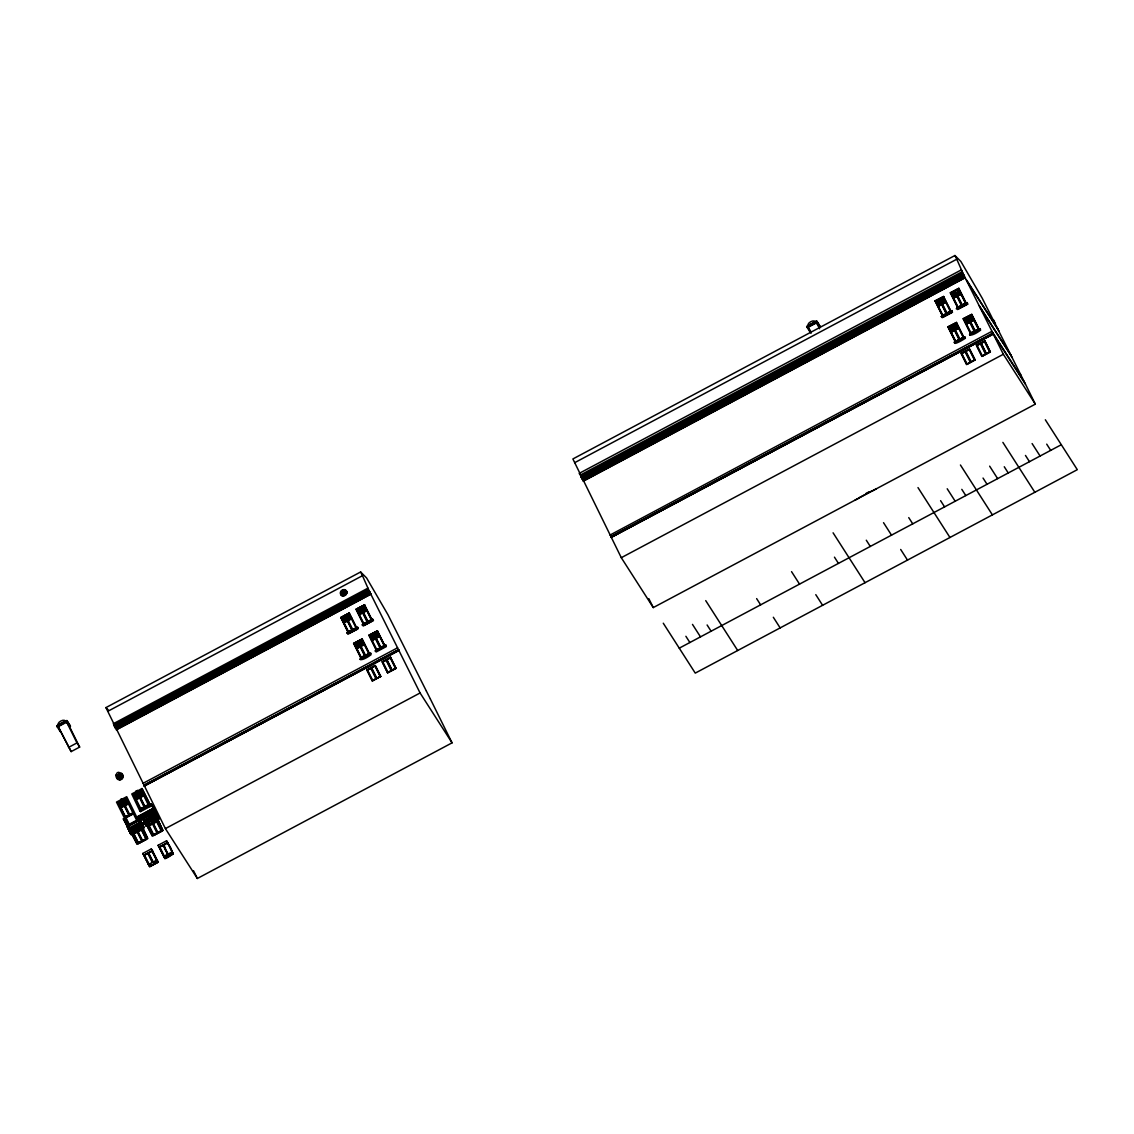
<?xml version="1.0" encoding="UTF-8"?>
<svg xmlns="http://www.w3.org/2000/svg" width="1134" height="1134" viewBox="0 0 1134 1134"><rect width="100%" height="100%" fill="white"/><g stroke="black" fill="none" stroke-linecap="round" stroke-linejoin="round"><path stroke-width="1.5" d="M136.151 791.617L131.785 793.956L139.78 810.853L140.673 809.69L133.188 794.665L141.793 790.313L133.188 794.665M143.834 828.033L140.106 820.619L143.975 827.905M145.521 825.028L146.144 826.19M142.827 819.202L146.158 825.623M156.591 813.999L159.058 819.315M372.264 680.797L380.741 676.417M380.655 676.388L372.335 681.052L366.736 669.811L375.297 665.417L380.826 676.53M395.865 668.337L390.479 657.507L382.328 661.845L387.544 672.66M395.936 668.252L387.53 672.788M966.565 364.34L975.042 359.946M974.956 359.932L966.636 364.595L961.037 353.34L969.598 348.946L975.127 360.073L969.499 349.187L961.349 353.524L966.735 364.354M990.237 351.795L981.831 356.331M130.864 834.326L129.078 829.677M141.367 822.845L143.649 826.799L143.153 826.247M146.031 825.538C142.771 819.698 147.463 827.636 145.109 824.22M362.384 625.117L372.618 619.178L362.129 624.664L362.667 625.288L373.143 619.802L372.618 619.178M375.269 651.086L385.985 645.048M342.822 590.885L342.397 591.027A2.594 2.225 -32.6 0 0 341.291 593.819L341.093 594.329A4.167 2.254 -29.8 0 0 341.717 595.761L344.169 595.804A3.033 1.63 -29.8 0 0 345.714 594.981L347.202 592.841A4.167 2.254 -29.8 0 0 346.579 591.409L345.303 591.14M375.241 650.675L385.858 645.189M941.263 316.599L952.121 310.815M347.316 632.659L357.82 627.286L346.834 632.8L347.373 633.424L357.905 627.811L347.373 633.424M941.277 316.542L951.993 310.56L952.461 312.289L942.241 317.676L941.716 316.825M956.898 308.051C988.862 291.197 934.147 320.171 967.486 303.217L966.919 302.721M357.338 627.315L357.905 627.811M345.019 594.755L342.992 590.701A2.594 2.225 -32.6 0 1 345.827 591.395L346.139 591.991A2.594 2.225 -32.6 0 1 344.977 594.698M121.99 775.188A2.594 2.225 -32.6 0 0 119.169 774.522L120.487 778.718A2.594 2.225 -32.6 0 1 117.709 778.137L117.397 777.527A2.594 2.225 -32.6 0 1 118.517 774.749L118.772 774.706M120.927 778.619L121.14 778.491A2.594 2.225 -32.6 0 0 122.259 775.713L121.948 775.103A2.594 2.225 -32.6 0 0 119.113 774.437M158.944 818.663L157.286 815.7L158.462 818.479M65.942 720.671L57.451 725.193L57.82 725.93L66.311 721.408L65.942 720.671L68.976 725.562L68.607 724.824M815.885 321.319L807.394 325.841L807.762 326.592L816.253 322.07L815.885 321.319L817.671 324.097M67.26 721.281L57.069 726.71L56.7 725.973L66.892 720.544L70.45 726.27L66.892 720.544M817.203 321.943L807.025 327.357L806.657 326.62L816.834 321.191L820.406 326.932L816.834 321.191M58.188 726.667L66.679 722.145L69.344 726.313L79.649 747.079L71.159 751.601L58.188 726.667L71.159 751.601M811.079 333.254L808.131 327.329L816.622 322.807L819.287 326.961M430.396 699.054L452.055 742.855L197.359 878.481L165.394 828.6L105.93 707.602L360.626 571.975L366.58 577.929L387.984 614.784L426.242 690.804M1020.671 374.603L982.285 298.313L960.881 261.472L954.927 255.519L572.883 458.958L621.29 557.701L653.269 607.583L1035.314 404.143L1024.697 382.597M107.773 711.316L362.469 575.689L360.626 571.975M574.725 462.658L956.77 259.218L954.927 255.519M346.054 591.579A2.693 2.311 -32.6 0 0 341.603 591.679A2.693 2.311 -32.6 0 0 343.389 595.279A2.693 2.311 -32.6 0 0 346.054 591.579L341.49 594.23M341.277 593.805L345.927 591.565M68.494 747.434L76.984 742.912L79.649 747.079M113.258 723.776L367.955 588.149M113.783 724.966L368.479 589.354L362.469 575.689M580.736 476.323L962.78 272.883L956.77 259.218M113.882 725.292L368.479 589.354M580.835 476.649L962.78 272.883M114.18 725.888L368.876 590.261L420.09 692.973L452.055 742.855M581.132 477.244L963.177 273.804L992.066 331.525L1024.541 382.3M114.392 726.228L369.089 590.601M581.345 477.584L963.39 274.144M114.534 726.525L369.245 590.899M581.487 477.868L963.546 274.428M114.761 726.851L369.457 591.225M581.699 478.208L963.758 274.768M115.2 727.744L369.897 592.118M582.153 479.101L964.198 275.661M116.249 729.616L370.946 593.989M583.188 480.972L965.247 277.532M340.795 617.534L349.286 613.012L340.795 617.534L348.166 632.375M356.005 609.27L364.567 604.876L356.005 609.27L363.362 624.111M935.026 300.949L943.587 296.555L935.026 300.949L942.467 315.904M950.306 292.813L958.868 288.419L950.306 292.813L957.663 307.654M343.715 622.07L341.532 617.718L344.878 616.017M349.003 613.735L351.129 617.987L347.883 619.859L345.686 615.493L349.116 613.905M358.996 613.933L356.813 609.568L360.13 607.81L362.313 612.162M363.093 611.609L360.981 607.356L364.397 605.769M935.834 301.247L939.179 299.546L941.333 303.841L938.016 305.613L935.834 301.247L939.25 299.659M939.987 299.036L943.403 297.434L939.987 299.036L942.184 303.388L945.43 301.531L943.304 297.278M951.114 293.111L954.459 291.41L956.614 295.705L953.297 297.477L951.114 293.111L954.53 291.523M955.267 290.899L958.627 289.198L960.767 293.493C957.11 298.894 952.163 289.014 958.698 289.298M342.61 619.887L346.026 618.285L342.539 619.731M357.82 611.595L361.307 610.149M362.044 609.525L365.332 607.682L362.086 609.596M936.911 303.416L940.143 301.502M944.409 299.461L941.064 301.205L944.31 299.291M955.423 293.366L952.291 295.45M956.345 293.068L959.69 291.325M358.004 611.906L361.236 610.049M940.327 301.828L936.84 303.274M952.234 295.35L955.608 293.692M956.387 293.125L959.591 291.154M343.616 621.9L347.032 620.312M358.897 613.763L362.242 612.062M364.283 605.599L366.41 609.851L363.163 611.722M343.418 622.382L351.568 618.044M358.698 614.245L366.849 609.908M937.719 305.925L945.869 301.573M952.999 297.788L961.15 293.437M343.489 622.523L351.639 618.186M358.769 614.387L366.92 610.049M937.79 306.067L945.94 301.729M953.07 297.93L961.221 293.593M348.563 631.822L343.985 622.651L347.401 621.049M352.66 629.498L348.138 620.426L351.554 618.838M362.682 612.913L359.265 614.5L363.844 623.686M946.11 313.494L942.864 315.365L938.286 306.18L941.702 304.592L938.314 306.251M942.552 304.139L945.756 302.211L942.482 304.025L946.918 312.984L950.264 311.283L945.756 302.211M956.869 296.286L953.566 298.044L958.032 307.059L961.448 305.457L956.869 296.286L953.666 298.214M961.037 294.06L957.72 295.832L962.199 304.848L965.544 303.147L961.037 294.06L965.502 303.076M344.013 622.708L347.33 620.95L351.866 630.065M348.251 620.596L351.497 618.725M362.611 612.799L359.365 614.671M961.136 294.23L957.833 296.002M348.45 631.652L351.809 629.951M351.455 618.668L355.963 627.74L352.717 629.611M363.731 623.516L367.147 621.914M371.314 619.703L367.997 621.475L363.419 612.289L366.835 610.702M373.185 619.674L362.866 625.259M952.121 311.226L941.603 316.84L952.064 311.311M348.719 633.537L357.281 629.172M364 625.401L372.491 620.879M943.02 317.081L951.511 312.559M958.301 308.944L966.792 304.422M357.763 627.782L358.16 628.76L347.94 634.147L347.585 633.41M373.143 619.802L373.44 620.624L363.22 625.996L362.696 625.16M967.741 304.153L957.521 309.539C955.352 308.207 968.195 301.417 967.713 304.11M353.61 643.375L362.171 638.981L369.542 653.808L361.051 658.33L353.61 643.375L362.171 638.981M368.89 635.238L377.452 630.844L384.823 645.671L376.332 650.193L368.89 635.238L377.452 630.844M947.911 326.904L956.472 322.51L947.911 326.904L955.352 341.873L963.843 337.351L956.401 322.396M963.191 318.767L971.753 314.373L979.124 329.214L970.633 333.736L963.191 318.767L971.753 314.373M357.734 641.901L359.847 646.153L356.544 647.925L354.418 643.673L357.834 642.071M360.768 645.813L363.971 643.885L360.697 645.714L358.571 641.461L361.888 639.689L364.071 644.055M373.015 633.764L375.127 638.017L371.824 639.789L369.698 635.536L373.114 633.934M373.866 633.311L377.168 631.553L379.295 635.805L375.978 637.563L373.965 633.481M954.218 329.81L950.802 331.397L948.719 327.216L952.036 325.444L954.218 329.81L950.831 331.468M952.872 324.99L956.189 323.233L958.372 327.584L955.069 329.356L952.985 325.16M966.182 323.431L963.999 319.065L967.316 317.307L969.499 321.659L966.083 323.261L969.499 321.659M968.167 316.854L971.583 315.266L973.652 319.448L970.35 321.22L968.266 317.024M363.078 642.028L359.762 643.786M969.159 318.881L972.575 317.279M355.495 645.841L358.769 643.984M359.648 643.63L362.937 641.773M370.775 637.705L374.05 635.848M374.943 635.494L378.217 633.637M949.796 329.384L953.141 327.627M953.949 327.159L957.266 325.401M965.077 321.248L968.422 319.49M954.956 329.186L958.372 327.584M970.236 321.05L973.652 319.448M356.303 648.336L364.453 643.999L356.374 648.492M371.583 640.2L379.734 635.862M950.604 331.879L958.754 327.542L950.675 332.021M965.885 323.743L974.035 319.405M371.654 640.356L379.805 636.004M965.955 323.885L974.106 319.547M360.173 646.834L364.694 655.92L361.448 657.777L356.87 648.605L360.286 647.004M365.602 655.565L361.023 646.38L364.439 644.792M380.032 647.883L376.729 649.64L372.15 640.469L375.567 638.867M380.882 647.429L376.304 638.244L379.621 636.486L384.199 645.657M951.171 332.134L954.587 330.547L951.171 332.134L955.749 341.32L959.052 339.562L954.474 330.377M955.324 329.923L958.74 328.336L963.22 337.337L959.903 339.109L955.324 329.923L958.684 328.222M966.451 323.998L969.868 322.41L966.451 323.998L971.03 333.183L974.333 331.411L969.754 322.24M970.605 321.787L974.021 320.185L978.5 329.2L975.183 330.972L970.605 321.787L974.021 320.185M121.083 778.406A2.594 2.225 -32.6 0 0 122.203 775.628L117.61 777.952A2.594 2.225 -32.6 0 0 120.487 778.718M122.103 775.372L117.454 777.612A2.594 2.225 -32.6 0 1 118.574 774.834M365.502 655.395L368.848 653.694L364.34 644.622M380.783 647.259L384.128 645.558M370.705 653.241C354.035 658.301 358.925 663.943 371.045 654.715L370.719 653.652L360.385 659.407M980.414 328.846C963.872 333.226 968.138 339.647 980.626 330.122L980.244 329.342M375.552 651.242L386.028 645.756M954.771 342.907L954.02 342.298L964.793 336.741L965.346 338.258C953.042 346.309 949.994 343.843 964.963 337.478M954.559 342.922L965.091 337.308M969.854 334.785L980.286 328.591M375.751 651.228L376.134 652.007L386.325 646.578L385.943 645.6M1035.314 404.143L1003.349 354.262L993.129 333.736L611.084 537.176M993.356 334.119L611.198 537.403L993.242 333.963L1025.434 384.185M123.989 805.353L120.615 807.011L124.031 805.409C121.239 804.063 120.147 795.26 122.713 800.533M139.312 797.273L135.896 798.875L139.312 797.273L135.882 791.291L137.498 790.441L138.079 792.623L141.282 790.696L143.479 795.062L140.162 796.819L143.366 794.891M120.658 799.513L122.259 798.662M135.938 791.376L137.554 790.526M117.908 802.815L126.512 798.449L117.908 802.815L129.063 825.226L128.213 825.68L116.49 802.092L126.71 796.706L138.674 821.101M149.886 806.628L150.737 806.175L141.963 788.527L137.625 790.894M372.732 680.513L367.544 670.109L370.96 668.507M371.697 667.883L375.014 666.126L380.131 676.431L376.885 678.288L371.81 668.054M388.012 672.363L382.824 661.972L386.24 660.371M386.978 659.747L390.337 658.046L395.412 668.28L392.166 670.151L387.091 659.917M961.845 353.638L965.147 351.88L970.335 362.285L967.033 364.042L961.944 353.808M974.432 359.96L971.186 361.831L965.998 351.427L969.315 349.669L974.389 359.903M977.125 345.501L980.428 343.744L985.616 354.148L982.313 355.906L977.224 345.672M981.279 343.29L984.695 341.688L989.784 351.923L986.467 353.695L981.392 343.46M119.609 804.984L122.954 803.241M127.121 801.029L123.776 802.773L127.008 800.859M134.889 796.848L138.235 795.104M142.402 792.893L139.057 794.636L142.289 792.723M119.68 805.083L122.855 803.07M124.882 804.956L128.199 803.198C124.456 790.157 118.857 810.399 128.085 803.028M120.53 807.649L128.681 803.311M135.811 799.513L143.961 795.175M120.601 807.805L128.752 803.453M135.882 799.654L144.032 795.317M125.562 816.919L120.984 807.748L124.286 805.99L128.879 815.162L125.449 816.764L128.879 815.162M140.843 808.783L136.264 799.612L139.581 797.854L144.16 807.025L140.744 808.627L144.16 807.025M372.618 680.343L376.034 678.742M387.899 672.207L391.315 670.605M129.715 814.708L133.032 812.95L128.553 803.935L125.137 805.537L129.715 814.708L132.933 812.78M145.01 806.572L148.313 804.814L143.848 795.799L140.418 797.4L145.01 806.572L148.214 804.644M139.794 810.484L150.496 804.871L140.673 809.69M123.563 818.72L126.129 822.703M125.279 817.642L133.769 813.121M140.559 809.506L149.05 804.984M151.247 803.978L153.983 808.287L136.874 817.472L138.589 821.144M140.006 810.923L150.538 805.324M140.162 810.824L140.545 811.604L150.737 806.175L150.326 805.367M140.545 811.604L141.325 811.008M621.29 557.701L1003.349 354.262M136.76 817.047L153.473 808.145M136.789 817.26L153.983 808.287M127.646 822.377L126.328 823.086L128.907 828.274M127.873 822.83L127.206 823.284M136.392 818.294L153.884 808.981M136.434 818.365L153.926 809.052M127.107 826.261L154.933 811.391M129.063 825.226L138.405 820.251M155.273 812.1L127.263 827.012M128.752 828.387L140.233 822.32L147.774 838.607L140.092 822.575L129.049 828.458L137.143 844.22L125.264 821.781M155.514 814.184L144.032 820.251L152.452 836.127L144.33 820.321L155.401 814.481L162.857 830.584L157.697 820.208M130.793 828.77L139.369 824.375L130.793 828.77L138.235 843.724L146.725 839.203L139.284 824.248M146.073 820.633L154.649 816.239L146.073 820.633L153.515 835.588L162.006 831.066L154.564 816.111M142.657 819.258L144.713 822.164M155.613 812.454L156.648 814.708M133.599 833.136L131.416 828.77L134.733 827.012L136.916 831.364L133.5 832.966L136.916 831.364M135.584 826.558L138.887 824.801L141.084 829.152L137.767 830.91L135.683 826.729M148.894 824.999L146.697 820.633L150.113 819.046L152.197 823.227L148.852 824.928L152.197 823.227M156.364 821.016L152.948 822.618L150.865 818.422L154.167 816.664L156.364 821.016L153.005 822.717M145.691 823.78L144.429 822.873L146.002 825.24M158.788 818.195L157.683 815.984M130.538 832.937L129.333 830.924L130.878 833.759M139.269 826.091L148.497 821.172M154.479 817.926C159.355 815.162 159.143 819.925 156.733 814.481M128.822 829.663C131.501 833.533 129.389 832.271 130.07 831.265M139.284 826.247L148.611 821.229M154.848 817.954L157.938 816.253L154.635 811.193M142.7 825.042L142.445 823.936L143.451 826.587M144.628 822.207L146.201 825.439M158.434 818.153L157.583 816.919L158.604 818.011M157.796 816.211L158.462 817.331L157.739 815.856M129.602 831.576L129.432 830.527M142.7 824.801L140.843 821.753L143.196 825.736M145.818 824.801L145.606 823.596M132.494 830.939L135.839 829.195M136.661 828.727L140.006 826.984M147.774 822.802L151.12 821.059M151.942 820.591L155.287 818.847M127.66 828.004L130.538 832.795M157.938 817.571L157.612 815.587M126.909 826.317L130.453 832.526L129.389 831.42M152.098 805.721L158.023 817.685M129.857 832.002L130.694 833.703L127.688 827.522M142.813 826.02L143.522 826.814L141.991 824.135L143.253 826.006L142.062 824.135L142.927 824.971M130.779 833.107L130.708 833.859L129.999 832.611M137.653 830.754L141.084 829.152M133.486 833.759L141.566 829.266M148.767 825.623L156.846 821.129M138.447 842.888L133.869 833.703L137.186 831.945L141.764 841.116L138.348 842.718L141.764 841.116M138.022 831.491L141.452 829.89L138.022 831.491L142.615 840.663L145.917 838.905L142.572 840.606M157.045 832.98L153.629 834.581L149.149 825.566L152.466 823.808L157.045 832.98L153.685 834.681M153.317 823.355L156.733 821.753L153.317 823.355L157.895 832.526L161.198 830.768L157.853 832.469M137.285 832.115L133.869 833.703M152.566 823.979L149.149 825.566M165.394 828.6L420.09 692.973M162.828 830.542L153.047 808.854M149.49 866.404L142.799 853.463L151.29 848.941L152.523 850.883M158.08 845.312L166.57 840.79L167.804 842.746L159.256 847.141L158.08 845.312L164.77 858.268L159.199 847.07L167.69 842.548L173.261 853.718C157.385 861.415 167.548 859.232 173.048 853.463M149.688 866.631L157.98 861.883L152.41 850.684L143.919 855.206L149.745 866.745L158.136 862.265L151.29 848.941M142.799 853.463L143.975 855.291L152.466 850.769M149.008 864.151L144.542 855.206L147.859 853.448L152.31 862.379M165.011 857.474L159.823 847.07L163.239 845.468L168.328 855.716L165.011 857.474L168.215 855.546M148.327 864.576L156.818 860.054L157.98 861.883M163.608 856.439L172.099 851.918L173.261 853.746M169.065 855.093L172.439 853.434C169.179 837.105 158.193 842.945 169.136 855.192M149.731 865.611L151.942 864.434M157.201 861.627L154.989 862.804L157.201 861.627L152.013 851.237L148.696 852.995L153.161 861.939M169.164 855.263L172.382 853.335M149.447 866.22L158.094 862.152M164.728 858.084L173.374 854.015M865.951 493.488L869.027 491.844M859.501 497.486L865.143 494.481M865.653 494.211L871.309 491.206M679.266 648.166L1061.311 444.726M341.547 594.344A2.594 2.225 -32.6 0 0 344.382 595.01L342.61 590.899M941.617 316.188L941.801 316.981M370.705 653.184L360.47 659.364M141.963 788.527L150.312 804.871M145.492 824.716L144.84 822.845M130.906 833.589L130.268 833.249L131.105 834.808M157.824 816.877L157.484 815.941L158.264 817.798M105.93 707.602L108.311 709.983M158.391 817.841L157.952 817.146M144.67 822.93L146.102 824.957M129.574 831.123L128.312 828.571M966.154 303.132L958.797 288.291M397.595 647.798L142.884 783.424M371.853 619.589L364.496 604.762M356.572 627.726L349.215 612.899M348.081 632.248L341.05 617.591L349.201 613.253L356.416 627.797M155.443 812.539L156.903 815.218M143.182 826.629L143.182 826.374M144.33 821.81L145.606 824.149L144.727 822.391M142.005 823.837L143.451 825.949M129.999 832.271L129.262 830.91L130.523 832.158M142.558 825.439L142.104 824.701M144.33 822.065L144.542 822.249M141.75 822.859L142.515 824.177M157.172 816.097L157.839 817.302L154.961 812.313M965.317 277.674L583.315 481.199M966.296 279.616L998.26 329.512M967.217 281.473L999.182 331.355M979.181 305.57L1011.145 355.466M980.102 307.427L1012.067 357.323M993.129 333.736L991.896 331.341L609.993 535.078M1045.335 419.778L1077.3 469.674L695.255 673.114L663.277 623.218M960.668 293.323L958.584 289.142M957.124 290.134L959.038 294.415M958.925 294.259L957.011 289.978M971.583 315.266L973.596 319.349M980.329 329.299L969.967 334.813M978.5 329.2L973.922 320.029M971.98 320.114L969.896 315.932L971.81 320.213M952.957 292.359L954.771 296.47M984.695 341.688L989.67 351.767M952.688 292.274L954.871 296.64M1046.71 444.145L1050.708 450.382M965.842 318.314L967.826 322.339M965.672 318.399L967.656 322.425M941.844 298.27L943.644 302.395M943.814 302.296L941.73 298.114M1032.096 443.564L1040.091 456.038M954.729 324.239L956.699 328.265M954.559 324.324L956.529 328.35M937.676 300.496L939.476 304.607M946.068 313.438L941.589 304.422M937.506 300.581L939.59 304.777M950.561 326.45L952.532 330.476M950.391 326.535L952.362 330.561M1025.476 455.443L1029.474 461.68M1002.881 442.388L1034.846 492.284M1004.256 466.754L1008.254 472.991M989.642 466.159L997.636 478.633M983.036 478.052L987.034 484.289M960.427 464.997L992.406 514.879M961.802 489.349L965.799 495.586M947.202 488.768L955.197 501.242M940.582 500.661L944.579 506.898M917.987 487.592L949.952 537.488M808.131 327.329L810.796 331.482M806.657 326.62L810.215 332.347L809.846 331.61M908.745 517.614L912.742 523.851M876.086 488.938L872.003 491.107M883.528 522.675L891.522 535.149M900.679 549.451L907.498 560.097M859.019 498.024L854.951 500.193M866.291 540.209L870.288 546.446M833.079 532.81L865.044 582.692M834.454 557.163L838.451 563.4M815.785 594.655L822.604 605.301M791.546 571.649L799.541 584.123M773.331 617.265L780.149 627.91M756.633 598.61L760.63 604.847M705.731 600.623L737.695 650.505M707.106 624.976L711.103 631.213M692.491 624.395L700.486 636.869M685.886 636.287L689.883 642.524M371.016 594.131L116.377 729.842M398.757 650.08L144.131 785.819M362.823 606.605L364.794 610.616M362.653 606.69L364.737 610.886M378.359 633.892L375.042 635.65M379.351 635.905L376.049 637.677M363.532 612.459L366.778 610.588L371.243 619.603M375.708 632.559L377.509 636.67M377.792 636.741L375.595 632.389M358.656 608.816L360.669 612.899M358.387 608.731L360.47 612.927M374.192 636.103L370.889 637.875M375.198 638.13L371.881 639.888M371.541 634.771L373.554 638.853M371.371 634.856L373.625 638.966M347.543 614.741L349.612 618.923M347.373 614.826L349.442 619.022M344.949 616.116L346.961 620.199M360.428 640.696L362.511 644.892M343.375 616.953L345.459 621.149M343.205 617.038L345.289 621.234M358.911 644.24L355.594 646.011M359.917 646.267L356.6 648.024M356.26 642.907L358.174 647.188M358.344 647.103L356.161 642.737M154.04 808.882L151.148 804.219L155.259 812.185M150.907 804.162L153.544 808.301M154.649 811.264L157.399 816.154M139.822 791.702L141.736 795.983L139.652 791.787M137.115 792.808L133.812 794.679L136.009 799.031M138.135 794.934L134.818 796.706M152.707 817.657L154.621 821.937L152.537 817.756M137.469 798.038L135.556 793.757M148.554 819.882L150.354 823.993M124.542 799.839L126.512 803.864M124.371 799.924L126.342 803.949M137.526 820.662L126.398 798.293M121.834 800.944L118.531 802.815L120.714 807.167M137.427 825.793L139.397 829.819M137.257 825.892L139.227 829.918M120.374 802.05L122.189 806.175M122.359 806.076L120.275 801.894M133.273 828.018L135.244 832.044M133.103 828.104L135.074 832.129M126.101 823.1L123.478 818.961L127.433 826.927M123.237 818.89L126.37 823.61M127.249 826.133L128.964 828.798M126.951 825.935L130.041 830.995M128.355 828.685L129.262 830.4M56.7 725.973L60.272 731.699L59.904 730.962M143.848 820.775L143.82 821.299M157.612 816.962L158.15 817.586M144.33 821.909L145.28 823.964M145.138 823.482L144.486 822.93M143.153 825.991L142.572 825.424M130.084 832.342L129.602 831.633M143.905 821.484L143.593 820.435M128.978 829.847L129.772 831.066L129.248 830.159M430.24 698.757L426.37 691.06M162.006 831.066L153.515 835.588M146.725 839.203L138.235 843.724M140.389 821.229L140.148 820.732M156.747 814.283L156.18 813.702L156.917 814.963M142.161 823.525L141.58 822.901L141.991 823.61M157.456 815.8L157.187 815.091M145.435 823.681L144.939 822.958M157.272 815.247L153.359 807.691M142.898 825.354L142.657 824.446M157.073 815.133L157.569 816.919M993.441 319.788L995.496 323.941M1020.515 374.319L1024.03 381.421M965.998 303.189L958.783 288.66L950.632 292.997L957.847 307.541M971.668 314.614L978.883 329.158M990.166 351.88L984.78 341.05L976.629 345.388L982.016 356.218M954.785 290.786L962.001 305.315M967.671 316.74L974.886 331.284M980.797 343.177L986.169 354.006M954.615 290.871L961.83 305.415M967.5 316.825L974.716 331.369M980.626 343.262L985.999 354.091M963.517 318.952L970.732 333.495M943.516 296.428L950.958 311.396L943.502 296.796L935.352 301.134L942.567 315.677M956.387 322.751L963.602 337.294M939.505 298.922L946.72 313.452M952.39 324.877L959.605 339.42M965.516 351.313L970.888 362.143M939.335 299.007L946.55 313.551M952.22 324.962L959.435 339.505M965.346 351.398L970.718 362.228M948.237 327.088L955.452 341.632M818.55 325.486L818.918 326.223M816.622 322.807L819.57 328.747M815.431 322.013C814.354 318.824 806.387 323.091 808.287 325.812M648.832 598.653L653.269 607.583M371.697 619.66L364.482 605.117L356.331 609.454L363.546 623.998M377.367 631.071L384.582 645.615M360.484 607.243L367.699 621.786M373.369 633.197L380.585 647.741M386.496 659.634L391.868 670.463M360.314 607.328L367.529 621.871M373.199 633.296L380.414 647.826M386.325 659.733L391.698 670.548M362.568 612.743L367.09 621.815M375.453 638.697L379.975 647.769M386.127 660.201L391.258 670.506M369.216 635.423L376.431 649.952M362.086 639.207L369.301 653.751M380.585 676.474L375.198 665.644L367.047 669.996L372.434 680.811M360.314 640.526L362.441 644.778M345.204 615.379L352.419 629.923M358.089 641.334L365.304 655.877M371.215 667.77L376.587 678.6M345.034 615.464L352.249 630.008M357.919 641.433L365.134 655.962M371.045 667.869L376.417 678.699M370.846 668.337L375.978 678.642M353.936 643.559L361.151 658.089M193.531 870.784L197.359 878.481M152.339 809.237L154.153 812.865M152.254 809.279L154.068 812.908M151.644 809.605L153.359 813.291M141.679 790.157L149.164 805.183M166.57 840.79L172.099 851.918M150.935 809.988L152.665 813.659M156.62 821.597L161.198 830.768M150.241 810.356L152.041 813.985L150.156 810.399M149.532 810.725L151.247 814.41M148.823 811.108L150.553 814.779M149.929 815.119L148.129 811.476L149.844 815.162M137.979 792.468L140.162 796.819M147.42 811.859L149.135 815.53M137.597 792.51L144.642 807.139M150.482 818.479L157.527 833.093M163.608 844.901L168.045 854.285M145.308 812.979L147.037 816.664M144.613 813.347L146.414 816.99L144.528 813.404M143.905 813.73L145.62 817.401M143.21 814.099L144.925 817.784M141.793 814.85L143.522 818.535M141.098 815.218L142.813 818.904M142.189 819.23L140.389 815.601L142.104 819.272M139.695 815.97L141.41 819.655M138.986 816.352L140.786 819.981M138.901 816.395L140.701 820.024M138.277 816.721L140.006 820.406M137.583 817.09L139.298 820.775M126.299 798.52L133.514 813.064L125.364 817.401L118.149 802.872M139.184 824.489L146.399 839.018M141.339 829.734L145.917 838.905M122.316 800.647L129.531 815.19M135.201 826.615L142.416 841.144M148.327 853.051L152.934 862.322M122.146 800.746L129.361 815.275M135.031 826.7L142.246 841.23M148.157 853.137L152.764 862.421M131.034 828.826L138.249 843.356M144.16 855.263L148.767 864.547M127.036 822.717L128.837 826.346L126.951 822.76M124.017 819.839L128.397 828.288M66.679 722.145L76.984 742.912M65.474 721.352C64.397 718.162 56.445 722.429 58.33 725.165M145.804 825.665L145.691 824.928M142.374 824.616L142.742 825.368M115.951 775.16L115.966 776.124A4.167 4.153 -61.4 0 0 117.312 778.661L120.303 779.554A3.033 3.019 -61.4 0 0 121.848 778.732L122.798 775.741A4.167 4.153 -61.4 0 0 121.451 773.19L118.46 772.311A3.033 3.019 -61.4 0 0 116.915 773.133L115.951 775.16M961.249 269.935L579.205 473.374L580.211 475.132L962.256 271.692L961.249 269.935M370.053 592.373L115.427 728.141L370.053 592.373M964.354 275.902L582.38 479.498L964.354 275.902M350.052 615.819L346.763 617.661L350.123 615.96M953.028 327.471L949.895 329.54L953.028 327.471M968.308 319.334L965.19 321.404L968.308 319.334M398.558 649.725L143.862 785.352L398.558 649.725M992.86 333.268L610.815 536.708L992.86 333.268M398.941 650.42L144.245 786.046L398.941 650.42M390.578 657.266L382.016 661.675L387.615 672.916L396.106 668.394L390.507 657.153M984.879 340.81L976.317 345.204L981.916 356.459L990.407 351.937L984.808 340.682M133.472 813.843L126.002 817.812L129.205 824.262L136.675 820.279L133.472 813.843M135.74 829.039L132.607 831.109L135.74 829.039M155.174 818.677L152.041 820.761L155.174 818.677M148.526 815.856L146.725 812.227L148.441 815.913M147.817 816.239L146.017 812.61L147.732 816.282M144.302 818.11L142.501 814.481L144.216 818.153M343.177 595.676A3.374 2.892 -32.6 0 0 346.522 591.055A3.374 2.892 -32.6 0 0 340.937 591.183A3.374 2.892 -32.6 0 0 343.177 595.676M343.233 595.251A2.892 2.481 -32.6 0 0 346.097 591.282A2.892 2.481 -32.6 0 0 341.32 591.395A2.892 2.481 -32.6 0 0 343.233 595.251M343.361 595.449A2.892 2.481 -32.6 0 0 346.224 591.494A2.892 2.481 -32.6 0 0 341.447 591.608A2.892 2.481 -32.6 0 0 343.361 595.449M119.623 779.909A3.374 2.892 -32.6 0 0 122.954 775.287A3.374 2.892 -32.6 0 0 117.383 775.415A3.374 2.892 -32.6 0 0 119.623 779.909M119.538 779.271A2.892 2.481 -32.6 0 0 122.401 775.302A2.892 2.481 -32.6 0 0 117.624 775.415A2.892 2.481 -32.6 0 0 119.538 779.271M119.552 779.101A2.693 2.311 -32.6 0 0 122.231 775.401A2.693 2.311 -32.6 0 0 117.78 775.5A2.693 2.311 -32.6 0 0 119.552 779.101"/></g></svg>
